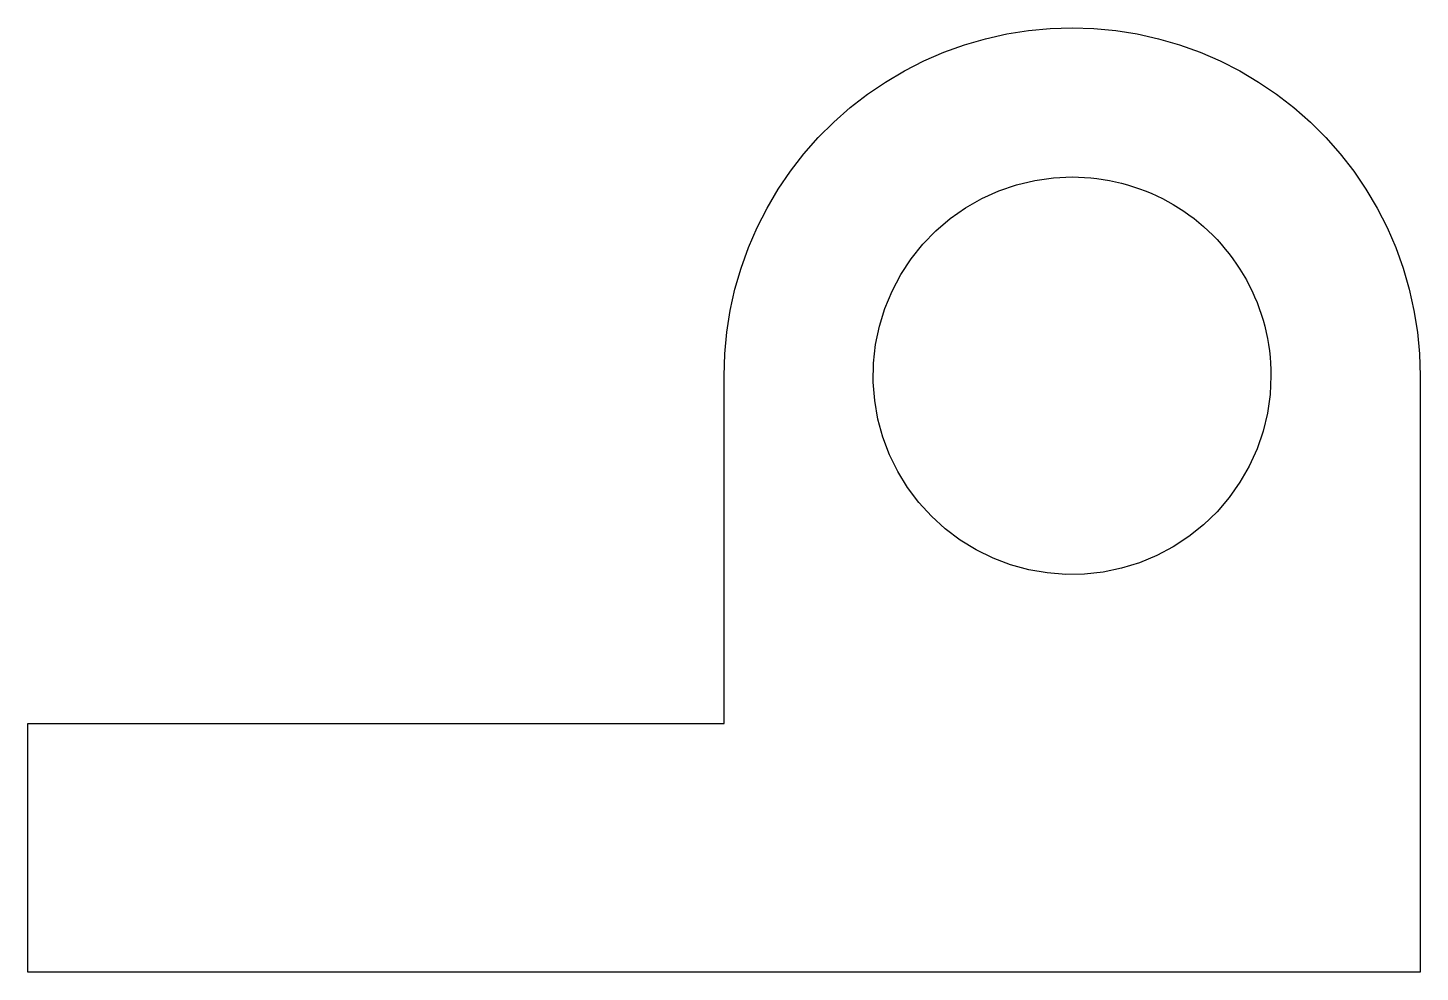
# Model space of a CAD drawing. Header units: metres. Extents: x -26.5 to 1.5, y 0 to 19.
import ezdxf

# ---------------------------------------------------------------- set-up
doc = ezdxf.new("R2010")
doc.units = ezdxf.units.M

msp = doc.modelspace()

# ---------------------------------------------------------------- linework, layer by layer
for points in [[(-12.5, 12), (-12.486, 12.44), (-12.445, 12.877), (-12.376, 13.312), (-12.28, 13.741), (-12.157, 14.163), (-12.008, 14.577), (-11.834, 14.98), (-11.634, 15.372), (-11.41, 15.751), (-11.163, 16.114), (-10.894, 16.462), (-10.603, 16.792), (-10.292, 17.103), (-9.962, 17.394), (-9.614, 17.663), (-9.251, 17.91), (-8.872, 18.134), (-8.48, 18.334), (-8.077, 18.508), (-7.663, 18.657), (-7.241, 18.78), (-6.812, 18.876), (-6.377, 18.945), (-5.94, 18.986), (-5.5, 19), (-5.06, 18.986), (-4.623, 18.945), (-4.188, 18.876), (-3.759, 18.78), (-3.337, 18.657), (-2.923, 18.508), (-2.52, 18.334), (-2.128, 18.134), (-1.749, 17.91), (-1.386, 17.663), (-1.038, 17.394), (-0.708, 17.103), (-0.397, 16.792), (-0.106, 16.462), (0.163, 16.114), (0.41, 15.751), (0.634, 15.372), (0.834, 14.98), (1.008, 14.577), (1.157, 14.163), (1.28, 13.741), (1.376, 13.312), (1.445, 12.877), (1.486, 12.44), (1.5, 12)], [(-1.5, 12), (-1.518, 11.624), (-1.571, 11.25), (-1.659, 10.884), (-1.781, 10.528), (-1.936, 10.184), (-2.123, 9.857), (-2.339, 9.548), (-2.584, 9.262), (-2.855, 9), (-3.149, 8.764), (-3.464, 8.557), (-3.797, 8.381), (-4.145, 8.236), (-4.505, 8.126), (-4.874, 8.049), (-5.249, 8.008), (-5.626, 8.002), (-6.001, 8.032), (-6.373, 8.096), (-6.736, 8.196), (-7.089, 8.329), (-7.427, 8.495), (-7.748, 8.692), (-8.05, 8.918), (-8.328, 9.172), (-8.582, 9.45), (-8.808, 9.752), (-9.005, 10.073), (-9.171, 10.411), (-9.304, 10.764), (-9.404, 11.127), (-9.468, 11.499), (-9.498, 11.874), (-9.492, 12.251), (-9.451, 12.626), (-9.374, 12.995), (-9.264, 13.355), (-9.119, 13.703), (-8.943, 14.036), (-8.736, 14.351), (-8.5, 14.645), (-8.238, 14.916), (-7.952, 15.161), (-7.643, 15.377), (-7.316, 15.564), (-6.972, 15.719), (-6.616, 15.841), (-6.25, 15.929), (-5.876, 15.982), (-5.5, 16)], [(-5.5, 16), (-5.374, 15.998), (-5.249, 15.992), (-5.124, 15.982), (-4.999, 15.968), (-4.874, 15.951), (-4.75, 15.929), (-4.627, 15.904), (-4.505, 15.874), (-4.384, 15.841), (-4.264, 15.804), (-4.145, 15.764), (-4.028, 15.719), (-3.911, 15.671), (-3.797, 15.619), (-3.684, 15.564), (-3.573, 15.505), (-3.464, 15.443), (-3.357, 15.377), (-3.252, 15.308), (-3.149, 15.236), (-3.048, 15.161), (-2.95, 15.082), (-2.855, 15), (-2.762, 14.916), (-2.672, 14.828), (-2.584, 14.738), (-2.5, 14.645), (-2.418, 14.55), (-2.339, 14.452), (-2.264, 14.351), (-2.192, 14.248), (-2.123, 14.143), (-2.057, 14.036), (-1.995, 13.927), (-1.936, 13.816), (-1.881, 13.703), (-1.829, 13.589), (-1.781, 13.472), (-1.736, 13.355), (-1.696, 13.236), (-1.659, 13.116), (-1.626, 12.995), (-1.596, 12.873), (-1.571, 12.75), (-1.549, 12.626), (-1.532, 12.501), (-1.518, 12.376), (-1.508, 12.251), (-1.502, 12.126), (-1.5, 12)], [(-12.5, 5), (-12.5, 5.14), (-12.5, 5.28), (-12.5, 5.42), (-12.5, 5.56), (-12.5, 5.7), (-12.5, 5.84), (-12.5, 5.98), (-12.5, 6.12), (-12.5, 6.26), (-12.5, 6.4), (-12.5, 6.54), (-12.5, 6.68), (-12.5, 6.82), (-12.5, 6.96), (-12.5, 7.1), (-12.5, 7.24), (-12.5, 7.38), (-12.5, 7.52), (-12.5, 7.66), (-12.5, 7.8), (-12.5, 7.94), (-12.5, 8.08), (-12.5, 8.22), (-12.5, 8.36), (-12.5, 8.5), (-12.5, 8.64), (-12.5, 8.78), (-12.5, 8.92), (-12.5, 9.06), (-12.5, 9.2), (-12.5, 9.34), (-12.5, 9.48), (-12.5, 9.62), (-12.5, 9.76), (-12.5, 9.9), (-12.5, 10.04), (-12.5, 10.18), (-12.5, 10.32), (-12.5, 10.46), (-12.5, 10.6), (-12.5, 10.74), (-12.5, 10.88), (-12.5, 11.02), (-12.5, 11.16), (-12.5, 11.3), (-12.5, 11.44), (-12.5, 11.58), (-12.5, 11.72), (-12.5, 11.86), (-12.5, 12)], [(-12.5, 5), (-12.5, 5.14), (-12.5, 5.28), (-12.5, 5.42), (-12.5, 5.56), (-12.5, 5.7), (-12.5, 5.84), (-12.5, 5.98), (-12.5, 6.12), (-12.5, 6.26), (-12.5, 6.4), (-12.5, 6.54), (-12.5, 6.68), (-12.5, 6.82), (-12.5, 6.96), (-12.5, 7.1), (-12.5, 7.24), (-12.5, 7.38), (-12.5, 7.52), (-12.5, 7.66), (-12.5, 7.8), (-12.5, 7.94), (-12.5, 8.08), (-12.5, 8.22), (-12.5, 8.36), (-12.5, 8.5), (-12.5, 8.64), (-12.5, 8.78), (-12.5, 8.92), (-12.5, 9.06), (-12.5, 9.2), (-12.5, 9.34), (-12.5, 9.48), (-12.5, 9.62), (-12.5, 9.76), (-12.5, 9.9), (-12.5, 10.04), (-12.5, 10.18), (-12.5, 10.32), (-12.5, 10.46), (-12.5, 10.6), (-12.5, 10.74), (-12.5, 10.88), (-12.5, 11.02), (-12.5, 11.16), (-12.5, 11.3), (-12.5, 11.44), (-12.5, 11.58), (-12.5, 11.72), (-12.5, 11.86), (-12.5, 12)], [(1.5, 12), (1.5, 11.76), (1.5, 11.52), (1.5, 11.28), (1.5, 11.04), (1.5, 10.8), (1.5, 10.56), (1.5, 10.32), (1.5, 10.08), (1.5, 9.84), (1.5, 9.6), (1.5, 9.36), (1.5, 9.12), (1.5, 8.88), (1.5, 8.64), (1.5, 8.4), (1.5, 8.16), (1.5, 7.92), (1.5, 7.68), (1.5, 7.44), (1.5, 7.2), (1.5, 6.96), (1.5, 6.72), (1.5, 6.48), (1.5, 6.24), (1.5, 6), (1.5, 5.76), (1.5, 5.52), (1.5, 5.28), (1.5, 5.04), (1.5, 4.8), (1.5, 4.56), (1.5, 4.32), (1.5, 4.08), (1.5, 3.84), (1.5, 3.6), (1.5, 3.36), (1.5, 3.12), (1.5, 2.88), (1.5, 2.64), (1.5, 2.4), (1.5, 2.16), (1.5, 1.92), (1.5, 1.68), (1.5, 1.44), (1.5, 1.2), (1.5, 0.96), (1.5, 0.72), (1.5, 0.48), (1.5, 0.24), (1.5, 0)], [(-26.5, 0), (-26.5, 0.1), (-26.5, 0.2), (-26.5, 0.3), (-26.5, 0.4), (-26.5, 0.5), (-26.5, 0.6), (-26.5, 0.7), (-26.5, 0.8), (-26.5, 0.9), (-26.5, 1), (-26.5, 1.1), (-26.5, 1.2), (-26.5, 1.3), (-26.5, 1.4), (-26.5, 1.5), (-26.5, 1.6), (-26.5, 1.7), (-26.5, 1.8), (-26.5, 1.9), (-26.5, 2), (-26.5, 2.1), (-26.5, 2.2), (-26.5, 2.3), (-26.5, 2.4), (-26.5, 2.5), (-26.5, 2.6), (-26.5, 2.7), (-26.5, 2.8), (-26.5, 2.9), (-26.5, 3), (-26.5, 3.1), (-26.5, 3.2), (-26.5, 3.3), (-26.5, 3.4), (-26.5, 3.5), (-26.5, 3.6), (-26.5, 3.7), (-26.5, 3.8), (-26.5, 3.9), (-26.5, 4), (-26.5, 4.1), (-26.5, 4.2), (-26.5, 4.3), (-26.5, 4.4), (-26.5, 4.5), (-26.5, 4.6), (-26.5, 4.7), (-26.5, 4.8), (-26.5, 4.9), (-26.5, 5)], [(-26.5, 5), (-26.22, 5), (-25.94, 5), (-25.66, 5), (-25.38, 5), (-25.1, 5), (-24.82, 5), (-24.54, 5), (-24.26, 5), (-23.98, 5), (-23.7, 5), (-23.42, 5), (-23.14, 5), (-22.86, 5), (-22.58, 5), (-22.3, 5), (-22.02, 5), (-21.74, 5), (-21.46, 5), (-21.18, 5), (-20.9, 5), (-20.62, 5), (-20.34, 5), (-20.06, 5), (-19.78, 5), (-19.5, 5), (-19.22, 5), (-18.94, 5), (-18.66, 5), (-18.38, 5), (-18.1, 5), (-17.82, 5), (-17.54, 5), (-17.26, 5), (-16.98, 5), (-16.7, 5), (-16.42, 5), (-16.14, 5), (-15.86, 5), (-15.58, 5), (-15.3, 5), (-15.02, 5), (-14.74, 5), (-14.46, 5), (-14.18, 5), (-13.9, 5), (-13.62, 5), (-13.34, 5), (-13.06, 5), (-12.78, 5), (-12.5, 5)], [(-20, 5), (-19.85, 5), (-19.7, 5), (-19.55, 5), (-19.4, 5), (-19.25, 5), (-19.1, 5), (-18.95, 5), (-18.8, 5), (-18.65, 5), (-18.5, 5), (-18.35, 5), (-18.2, 5), (-18.05, 5), (-17.9, 5), (-17.75, 5), (-17.6, 5), (-17.45, 5), (-17.3, 5), (-17.15, 5), (-17, 5), (-16.85, 5), (-16.7, 5), (-16.55, 5), (-16.4, 5), (-16.25, 5), (-16.1, 5), (-15.95, 5), (-15.8, 5), (-15.65, 5), (-15.5, 5), (-15.35, 5), (-15.2, 5), (-15.05, 5), (-14.9, 5), (-14.75, 5), (-14.6, 5), (-14.45, 5), (-14.3, 5), (-14.15, 5), (-14, 5), (-13.85, 5), (-13.7, 5), (-13.55, 5), (-13.4, 5), (-13.25, 5), (-13.1, 5), (-12.95, 5), (-12.8, 5), (-12.65, 5), (-12.5, 5)], [(1.5, 0), (0.94, 0), (0.38, 0), (-0.18, 0), (-0.74, 0), (-1.3, 0), (-1.86, 0), (-2.42, 0), (-2.98, 0), (-3.54, 0), (-4.1, 0), (-4.66, 0), (-5.22, 0), (-5.78, 0), (-6.34, 0), (-6.9, 0), (-7.46, 0), (-8.02, 0), (-8.58, 0), (-9.14, 0), (-9.7, 0), (-10.26, 0), (-10.82, 0), (-11.38, 0), (-11.94, 0), (-12.5, 0), (-13.06, 0), (-13.62, 0), (-14.18, 0), (-14.74, 0), (-15.3, 0), (-15.86, 0), (-16.42, 0), (-16.98, 0), (-17.54, 0), (-18.1, 0), (-18.66, 0), (-19.22, 0), (-19.78, 0), (-20.34, 0), (-20.9, 0), (-21.46, 0), (-22.02, 0), (-22.58, 0), (-23.14, 0), (-23.7, 0), (-24.26, 0), (-24.82, 0), (-25.38, 0), (-25.94, 0), (-26.5, 0)]]:
    msp.add_lwpolyline(points)

doc.saveas('drawing.dxf')
